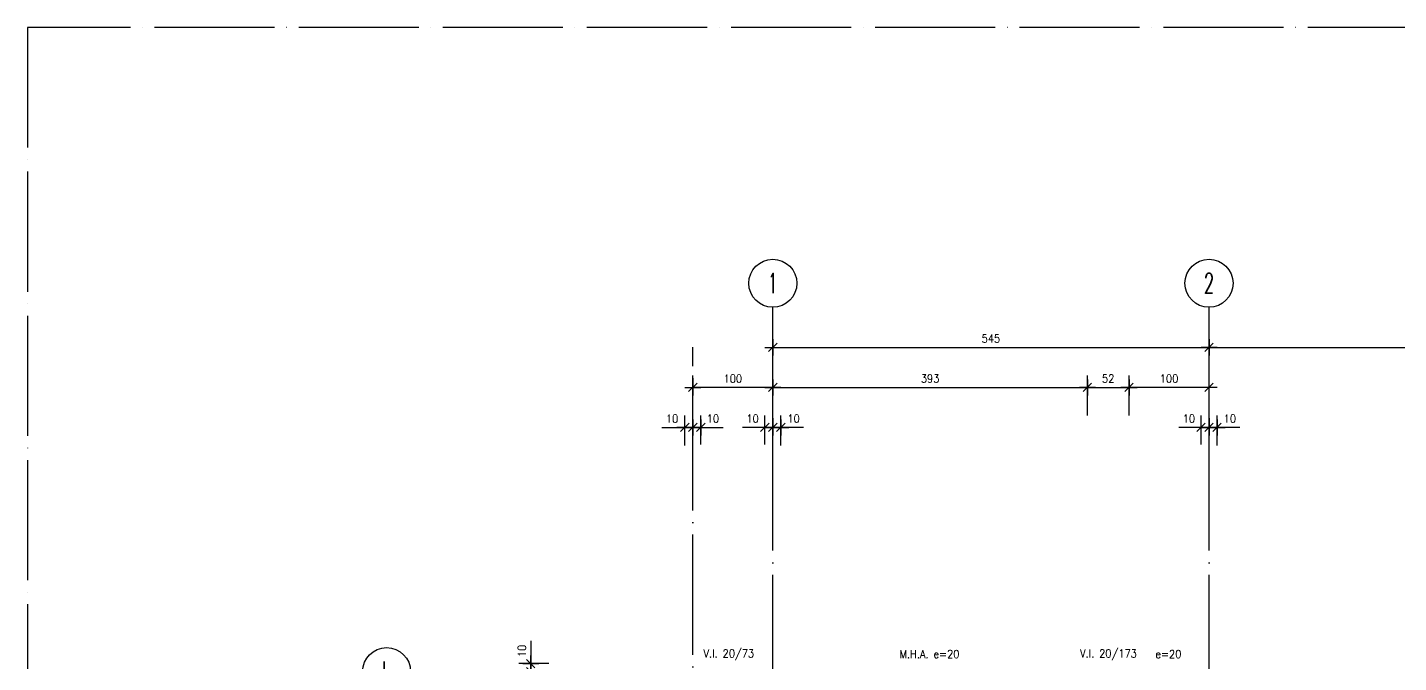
# Model space of a CAD drawing. Extents: x 2783 to 11950, y 3653 to 11429.
# Drawn here: x 2870 to 4583, y 6430 to 7223 of the extents above; entities that cross this region are included whole.
import ezdxf
from ezdxf.enums import TextEntityAlignment as Align

# ---------------------------------------------------------------- set-up
doc = ezdxf.new("R2010")
doc.units = 0
doc.header["$LTSCALE"] = 60
doc.header["$PDMODE"] = 1
doc.linetypes.add('EJES', pattern=[3, 2.5, -0.25, 0, -0.25])
doc.layers.get('0').update_dxf_attribs({"linetype": 'CONTINUOUS'})
doc.layers.get('DEFPOINTS').update_dxf_attribs({"linetype": 'CONTINUOUS'})
for name, color, linetype in [('COTAS', 3, 'CONTINUOUS'), ('EJES', 1, 'EJES'), ('TEXTOS', 2, 'CONTINUOUS'), ('TITULO', 6, 'CONTINUOUS')]:
    doc.layers.add(name, color=color, linetype=linetype)
doc.layers.add('CROP', color=8, linetype='EJES', plot=False)
doc.styles.add('COTAS', font='romans.shx', dxfattribs={"width": 0.9})
doc.styles.add('ROMANS', font='romans.shx', dxfattribs={"width": 0.9, "height": 10})
doc.dimstyles.new('50', dxfattribs={"dimtxt": 10, "dimasz": 1, "dimexe": 15, "dimexo": 0, "dimgap": 6, "dimtad": 1, "dimdec": 8, "dimdsep": 46, "dimtxsty": 'COTAS', "dimblk": '$COTA$', "dimcen": 0.09, "dimdle": 10, "dimclrd": 256, "dimclre": 256, "dimclrt": 2, "dimadec": 0, "dimazin": 0, "dimtfac": 1, "dimtdec": 8, "dimtmove": 0, "dimatfit": 2, "dimfxl": 35, "dimfxlon": 1, "dimtolj": 1, "dimarcsym": 0})

# ---------------------------------------------------------------- blocks, each defined once
blk = doc.blocks.new('*U8')
at = {"layer": 'CROP'}
blk.add_lwpolyline([(-1974.1, -572.3), (3557.7, -572.3), (3557.7, 2997.6), (-1974.1, 2997.6)], close=True, dxfattribs=at)
at = {"color": 2, "style": 'COTAS', "width": 0.9}
blk.add_attdef('ESCALA', (29.5, -27), '', height=12, dxfattribs=at)
at = {"layer": 'TITULO', "color": 7, "style": 'COTAS', "width": 0.9}
blk.add_attdef('TITULO', (25, 20), '', height=35, dxfattribs=at)
at = {"layer": 'TITULO', "color": 2, "style": 'COTAS', "width": 0.9}
blk.add_attdef('NV_LOSAS', text='', height=15, dxfattribs=at).set_placement((434.5, -56), align=Align.RIGHT)
blk.add_attdef('NIVEL', text='', height=15, dxfattribs=at).set_placement((522.8, -50), align=Align.MIDDLE)
blk.add_attdef('SIC', (602, -56), '', height=15, dxfattribs=at)
blk = doc.blocks.new('$EJE$')
at = {"color": 6}
blk.add_circle((0, 0), 30, dxfattribs=at)
at = {"color": 6, "style": 'COTAS', "width": 0.6}
blk.add_attdef('EJE', text='', height=25, dxfattribs=at).set_placement((0, 0), align=Align.MIDDLE)
blk = doc.blocks.new('$COTA$')
at = {"layer": 'COTAS'}
for p, q in [((10, 0), (-10, 0)), ((5.3, 5.3), (-5.3, -5.3)), ((0, -10), (0, 10))]:
    blk.add_line(p, q, dxfattribs=at)
blk = doc.blocks.new('*D10')
at = {"layer": 'COTAS', "lineweight": -2, "transparency": 16777216}
for p, q in [((3801.5, 6823.7), (3801.5, 6838.7)), ((4346.5, 6823.7), (4346.5, 6838.7)), ((3802.5, 6823.7), (4345.5, 6823.7))]:
    blk.add_line(p, q, dxfattribs=at)
at = {"layer": 'DEFPOINTS', "color": 0, "transparency": 16777216}
for p in [(3801.5, 6823.7), (4346.5, 6823.7), (4346.5, 6823.7)]:
    blk.add_point(p, dxfattribs=at)
at = {"layer": 'COTAS', "lineweight": -2, "transparency": 16777216, "rotation": 180}
blk.add_blockref('$COTA$', (3801.5, 6823.7), dxfattribs=at)
at = {"layer": 'COTAS', "lineweight": -2, "transparency": 16777216}
blk.add_blockref('$COTA$', (4346.5, 6823.7), dxfattribs=at)
at = {"layer": 'COTAS', "color": 2, "transparency": 16777216, "insert": (4074, 6834.7), "char_height": 10, "attachment_point": 5, "style": 'COTAS'}
blk.add_mtext('\\A1;545', dxfattribs=at)
blk = doc.blocks.new('*D12')
at = {"layer": 'COTAS', "lineweight": -2, "transparency": 16777216}
for p, q in [((4346.5, 6823.7), (4346.5, 6838.7)), ((4920.5, 6823.7), (4920.5, 6838.7)), ((4347.5, 6823.7), (4919.5, 6823.7))]:
    blk.add_line(p, q, dxfattribs=at)
at = {"layer": 'DEFPOINTS', "color": 0, "transparency": 16777216}
for p in [(4346.5, 6823.7), (4920.5, 6823.7), (4920.5, 6823.7)]:
    blk.add_point(p, dxfattribs=at)
at = {"layer": 'COTAS', "lineweight": -2, "transparency": 16777216, "rotation": 180}
blk.add_blockref('$COTA$', (4346.5, 6823.7), dxfattribs=at)
at = {"layer": 'COTAS', "lineweight": -2, "transparency": 16777216}
blk.add_blockref('$COTA$', (4920.5, 6823.7), dxfattribs=at)
at = {"layer": 'COTAS', "color": 2, "transparency": 16777216, "insert": (4633.5, 6834.7), "char_height": 10, "attachment_point": 5, "style": 'COTAS'}
blk.add_mtext('\\A1;574', dxfattribs=at)
blk = doc.blocks.new('*D60')
at = {"layer": 'COTAS', "lineweight": -2, "transparency": 16777216}
for p, q in [((3801.5, 6738.7), (3801.5, 6788.7)), ((4194.5, 6738.7), (4194.5, 6788.7)), ((3802.5, 6773.7), (4193.5, 6773.7))]:
    blk.add_line(p, q, dxfattribs=at)
at = {"layer": 'DEFPOINTS', "color": 0, "transparency": 16777216}
for p in [(4194.5, 6773.7), (3801.5, 6428.7), (4194.5, 6428.7)]:
    blk.add_point(p, dxfattribs=at)
at = {"layer": 'COTAS', "lineweight": -2, "transparency": 16777216, "rotation": 180}
blk.add_blockref('$COTA$', (3801.5, 6773.7), dxfattribs=at)
at = {"layer": 'COTAS', "lineweight": -2, "transparency": 16777216}
blk.add_blockref('$COTA$', (4194.5, 6773.7), dxfattribs=at)
at = {"layer": 'COTAS', "color": 2, "transparency": 16777216, "insert": (3998, 6784.7), "char_height": 10, "attachment_point": 5, "style": 'COTAS'}
blk.add_mtext('\\A1;393', dxfattribs=at)
blk = doc.blocks.new('*D61')
at = {"layer": 'COTAS', "lineweight": -2, "transparency": 16777216}
for p, q in [((4194.5, 6738.7), (4194.5, 6788.7)), ((4246.5, 6738.7), (4246.5, 6788.7)), ((4195.5, 6773.7), (4245.5, 6773.7))]:
    blk.add_line(p, q, dxfattribs=at)
at = {"layer": 'DEFPOINTS', "color": 0, "transparency": 16777216}
for p in [(4246.5, 6773.7), (4194.5, 6428.7), (4246.5, 6428.7)]:
    blk.add_point(p, dxfattribs=at)
at = {"layer": 'COTAS', "lineweight": -2, "transparency": 16777216, "rotation": 180}
blk.add_blockref('$COTA$', (4194.5, 6773.7), dxfattribs=at)
at = {"layer": 'COTAS', "lineweight": -2, "transparency": 16777216}
blk.add_blockref('$COTA$', (4246.5, 6773.7), dxfattribs=at)
at = {"layer": 'COTAS', "color": 2, "transparency": 16777216, "insert": (4220.5, 6784.7), "char_height": 10, "attachment_point": 5, "style": 'COTAS'}
blk.add_mtext('\\A1;52', dxfattribs=at)
blk = doc.blocks.new('*D79')
at = {"layer": 'COTAS', "lineweight": -2, "transparency": 16777216}
for p, q in [((3791.5, 6702.3), (3791.5, 6738.7)), ((3801.5, 6702.3), (3801.5, 6738.7)), ((3790.5, 6723.7), (3763.6, 6723.7)), ((3801.5, 6723.7), (3791.5, 6723.7)), ((3802.5, 6723.7), (3803.5, 6723.7))]:
    blk.add_line(p, q, dxfattribs=at)
at = {"layer": 'DEFPOINTS', "color": 0, "transparency": 16777216}
for p in [(3801.5, 6723.7), (3791.5, 6702.3), (3801.5, 6702.3)]:
    blk.add_point(p, dxfattribs=at)
at = {"layer": 'COTAS', "lineweight": -2, "transparency": 16777216}
blk.add_blockref('$COTA$', (3791.5, 6723.7), dxfattribs=at)
at = {"layer": 'COTAS', "lineweight": -2, "transparency": 16777216, "rotation": 180}
blk.add_blockref('$COTA$', (3801.5, 6723.7), dxfattribs=at)
at = {"layer": 'COTAS', "color": 2, "transparency": 16777216, "insert": (3776.2, 6734.7), "char_height": 10, "attachment_point": 5, "style": 'COTAS'}
blk.add_mtext('\\A1;10', dxfattribs=at)
blk = doc.blocks.new('*D80')
at = {"layer": 'COTAS', "lineweight": -2, "transparency": 16777216}
for p, q in [((3801.5, 6702.3), (3801.5, 6738.7)), ((3811.5, 6701.2), (3811.5, 6738.7)), ((3800.5, 6723.7), (3799.5, 6723.7)), ((3801.5, 6723.7), (3811.5, 6723.7)), ((3801.5, 6723.7), (3811.5, 6723.7)), ((3840, 6723.7), (3811.5, 6723.7)), ((3812.5, 6723.7), (3813.5, 6723.7))]:
    blk.add_line(p, q, dxfattribs=at)
at = {"layer": 'DEFPOINTS', "color": 0, "transparency": 16777216}
for p in [(3811.5, 6723.7), (3801.5, 6702.3), (3811.5, 6701.2)]:
    blk.add_point(p, dxfattribs=at)
at = {"layer": 'COTAS', "lineweight": -2, "transparency": 16777216}
blk.add_blockref('$COTA$', (3801.5, 6723.7), dxfattribs=at)
at = {"layer": 'COTAS', "lineweight": -2, "transparency": 16777216, "rotation": 180}
blk.add_blockref('$COTA$', (3811.5, 6723.7), dxfattribs=at)
at = {"layer": 'COTAS', "color": 2, "transparency": 16777216, "insert": (3827.4, 6734.7), "char_height": 10, "attachment_point": 5, "style": 'COTAS'}
blk.add_mtext('\\A1;10', dxfattribs=at)
blk = doc.blocks.new('*D86')
at = {"layer": 'COTAS', "lineweight": -2, "transparency": 16777216}
for p, q in [((3499, 6457.3), (3499, 6428.7)), ((3521.5, 6428.7), (3484, 6428.7)), ((3499, 6429.7), (3499, 6430.7)), ((3499, 6418.7), (3499, 6428.7)), ((3499, 6418.7), (3499, 6428.7)), ((3520.4, 6418.7), (3484, 6418.7)), ((3499, 6417.7), (3499, 6416.7))]:
    blk.add_line(p, q, dxfattribs=at)
at = {"layer": 'DEFPOINTS', "color": 0, "transparency": 16777216}
for p in [(3499, 6428.7), (3521.5, 6428.7), (3520.4, 6418.7)]:
    blk.add_point(p, dxfattribs=at)
at = {"layer": 'COTAS', "lineweight": -2, "transparency": 16777216}
for p, rotation in [((3499, 6428.7), 270), ((3499, 6418.7), 90)]:
    blk.add_blockref('$COTA$', p, dxfattribs=dict(at, rotation=rotation))
at = {"layer": 'COTAS', "color": 2, "transparency": 16777216, "insert": (3488, 6444.6), "char_height": 10, "attachment_point": 5, "rotation": 90, "style": 'COTAS'}
blk.add_mtext('\\A1;10', dxfattribs=at)
blk = doc.blocks.new('*D129')
at = {"layer": 'COTAS', "lineweight": -2, "transparency": 16777216}
for p, q in [((4246.5, 6738.7), (4246.5, 6788.7)), ((4346.5, 6738.7), (4346.5, 6788.7)), ((4345.5, 6773.7), (4247.5, 6773.7))]:
    blk.add_line(p, q, dxfattribs=at)
at = {"layer": 'DEFPOINTS', "color": 0, "transparency": 16777216}
for p in [(4246.5, 6773.7), (4246.5, 6428.7), (4346.5, 6428.7)]:
    blk.add_point(p, dxfattribs=at)
at = {"layer": 'COTAS', "lineweight": -2, "transparency": 16777216, "rotation": 180}
blk.add_blockref('$COTA$', (4246.5, 6773.7), dxfattribs=at)
at = {"layer": 'COTAS', "lineweight": -2, "transparency": 16777216}
blk.add_blockref('$COTA$', (4346.5, 6773.7), dxfattribs=at)
at = {"layer": 'COTAS', "color": 2, "transparency": 16777216, "insert": (4296.5, 6784.7), "char_height": 10, "attachment_point": 5, "style": 'COTAS'}
blk.add_mtext('\\A1;100', dxfattribs=at)
blk = doc.blocks.new('*D175')
at = {"layer": 'COTAS', "lineweight": -2, "transparency": 16777216}
for p, q in [((4336.5, 6702.3), (4336.5, 6738.7)), ((4346.5, 6702.3), (4346.5, 6738.7)), ((4335.5, 6723.7), (4308.6, 6723.7)), ((4346.5, 6723.7), (4336.5, 6723.7)), ((4347.5, 6723.7), (4348.5, 6723.7))]:
    blk.add_line(p, q, dxfattribs=at)
at = {"layer": 'DEFPOINTS', "color": 0, "transparency": 16777216}
for p in [(4346.5, 6723.7), (4336.5, 6702.3), (4346.5, 6702.3)]:
    blk.add_point(p, dxfattribs=at)
at = {"layer": 'COTAS', "lineweight": -2, "transparency": 16777216}
blk.add_blockref('$COTA$', (4336.5, 6723.7), dxfattribs=at)
at = {"layer": 'COTAS', "lineweight": -2, "transparency": 16777216, "rotation": 180}
blk.add_blockref('$COTA$', (4346.5, 6723.7), dxfattribs=at)
at = {"layer": 'COTAS', "color": 2, "transparency": 16777216, "insert": (4321.2, 6734.7), "char_height": 10, "attachment_point": 5, "style": 'COTAS'}
blk.add_mtext('\\A1;10', dxfattribs=at)
blk = doc.blocks.new('*D176')
at = {"layer": 'COTAS', "lineweight": -2, "transparency": 16777216}
for p, q in [((4346.5, 6702.3), (4346.5, 6738.7)), ((4356.5, 6701.2), (4356.5, 6738.7)), ((4345.5, 6723.7), (4344.5, 6723.7)), ((4346.5, 6723.7), (4356.5, 6723.7)), ((4346.5, 6723.7), (4356.5, 6723.7)), ((4385, 6723.7), (4356.5, 6723.7)), ((4357.5, 6723.7), (4358.5, 6723.7))]:
    blk.add_line(p, q, dxfattribs=at)
at = {"layer": 'DEFPOINTS', "color": 0, "transparency": 16777216}
for p in [(4356.5, 6723.7), (4346.5, 6702.3), (4356.5, 6701.2)]:
    blk.add_point(p, dxfattribs=at)
at = {"layer": 'COTAS', "lineweight": -2, "transparency": 16777216}
blk.add_blockref('$COTA$', (4346.5, 6723.7), dxfattribs=at)
at = {"layer": 'COTAS', "lineweight": -2, "transparency": 16777216, "rotation": 180}
blk.add_blockref('$COTA$', (4356.5, 6723.7), dxfattribs=at)
at = {"layer": 'COTAS', "color": 2, "transparency": 16777216, "insert": (4372.4, 6734.7), "char_height": 10, "attachment_point": 5, "style": 'COTAS'}
blk.add_mtext('\\A1;10', dxfattribs=at)
blk = doc.blocks.new('*D192')
at = {"layer": 'COTAS', "lineweight": -2, "transparency": 16777216}
for p, q in [((3701.5, 6753.1), (3701.5, 6788.7)), ((3801.5, 6753.1), (3801.5, 6788.7)), ((3800.5, 6773.7), (3702.5, 6773.7))]:
    blk.add_line(p, q, dxfattribs=at)
at = {"layer": 'DEFPOINTS', "color": 0, "transparency": 16777216}
for p in [(3701.5, 6773.7), (3701.5, 6753.1), (3801.5, 6753.1)]:
    blk.add_point(p, dxfattribs=at)
at = {"layer": 'COTAS', "lineweight": -2, "transparency": 16777216, "rotation": 180}
blk.add_blockref('$COTA$', (3701.5, 6773.7), dxfattribs=at)
at = {"layer": 'COTAS', "lineweight": -2, "transparency": 16777216}
blk.add_blockref('$COTA$', (3801.5, 6773.7), dxfattribs=at)
at = {"layer": 'COTAS', "color": 2, "transparency": 16777216, "insert": (3751.5, 6784.7), "char_height": 10, "attachment_point": 5, "style": 'COTAS'}
blk.add_mtext('\\A1;100', dxfattribs=at)
blk = doc.blocks.new('*D194')
at = {"layer": 'COTAS', "lineweight": -2, "transparency": 16777216}
for p, q in [((3701.5, 6702.3), (3701.5, 6738.7)), ((3711.5, 6702.3), (3711.5, 6738.7)), ((3700.5, 6723.7), (3699.5, 6723.7)), ((3701.5, 6723.7), (3711.5, 6723.7)), ((3712.5, 6723.7), (3739.4, 6723.7))]:
    blk.add_line(p, q, dxfattribs=at)
at = {"layer": 'DEFPOINTS', "color": 0, "transparency": 16777216}
for p in [(3701.5, 6723.7), (3701.5, 6702.3), (3711.5, 6702.3)]:
    blk.add_point(p, dxfattribs=at)
at = {"layer": 'COTAS', "lineweight": -2, "transparency": 16777216}
blk.add_blockref('$COTA$', (3701.5, 6723.7), dxfattribs=at)
at = {"layer": 'COTAS', "lineweight": -2, "transparency": 16777216, "rotation": 180}
blk.add_blockref('$COTA$', (3711.5, 6723.7), dxfattribs=at)
at = {"layer": 'COTAS', "color": 2, "transparency": 16777216, "insert": (3726.7, 6734.7), "char_height": 10, "attachment_point": 5, "style": 'COTAS'}
blk.add_mtext('\\A1;10', dxfattribs=at)
blk = doc.blocks.new('*D195')
at = {"layer": 'COTAS', "lineweight": -2, "transparency": 16777216}
for p, q in [((3691.5, 6701.2), (3691.5, 6738.7)), ((3701.5, 6702.3), (3701.5, 6738.7)), ((3662.9, 6723.7), (3691.5, 6723.7)), ((3690.5, 6723.7), (3689.5, 6723.7)), ((3701.5, 6723.7), (3691.5, 6723.7)), ((3701.5, 6723.7), (3691.5, 6723.7)), ((3702.5, 6723.7), (3703.5, 6723.7))]:
    blk.add_line(p, q, dxfattribs=at)
at = {"layer": 'DEFPOINTS', "color": 0, "transparency": 16777216}
for p in [(3691.5, 6723.7), (3691.5, 6701.2), (3701.5, 6702.3)]:
    blk.add_point(p, dxfattribs=at)
at = {"layer": 'COTAS', "lineweight": -2, "transparency": 16777216}
blk.add_blockref('$COTA$', (3691.5, 6723.7), dxfattribs=at)
at = {"layer": 'COTAS', "lineweight": -2, "transparency": 16777216, "rotation": 180}
blk.add_blockref('$COTA$', (3701.5, 6723.7), dxfattribs=at)
at = {"layer": 'COTAS', "color": 2, "transparency": 16777216, "insert": (3675.6, 6734.7), "char_height": 10, "attachment_point": 5, "style": 'COTAS'}
blk.add_mtext('\\A1;10', dxfattribs=at)

msp = doc.modelspace()

# ---------------------------------------------------------------- linework, layer by layer
at = {"layer": 'EJES'}
for points in [[(3801.45585631, 4408.70691493), (3801.45585631, 6873.70691493)], [(4346.45585631, 4408.70691493), (4346.45585631, 6873.70691493)], [(3701.45585631, 4458.70691493), (3701.45585631, 6823.70691493)]]:
    msp.add_lwpolyline(points, dxfattribs=at)

# ---------------------------------------------------------------- block references
msp.add_blockref('*U8', (4844.17858983, 4225.60696946))
for p, values in [((3801.45585631, 6903.70691493), {'EJE': '1'}), ((4346.45585631, 6903.70691493), {'EJE': '2'}), ((3318.95585631, 6418.70691493), {'EJE': 'L'})]:
    msp.add_blockref('$EJE$', p).add_auto_attribs(values)

# ---------------------------------------------------------------- texts
at = {"layer": 'TEXTOS', "style": 'ROMANS', "width": 0.9}
for s, p in [('V.I. 20/73', (3746.45585631, 6440.70691493)), ('M.H.A. e=20', (3997.20585631, 6440.70691493)), ('V.I. 20/173', (4220.83107726, 6440.70691493)), ('e=20', (4295.70585631, 6440.70691493))]:
    msp.add_text(s, height=10, dxfattribs=at).set_placement(p, align=Align.MIDDLE)

# ---------------------------------------------------------------- dimensions: what is measured, and where the dimension line sits
at = {"layer": 'COTAS'}
for base, p1, p2, picture, middle in [((4346.4558563143, 6823.7069149326), (3801.4558563143, 6823.7069149326), (4346.4558563143, 6823.7069149326), '*D10', (4073.9558563143, 6834.7069149326)), ((4920.4558563143, 6823.7069149326), (4346.4558563143, 6823.7069149326), (4920.4558563143, 6823.7069149326), '*D12', (4633.4558563143, 6834.7069149326)), ((4194.4558563143, 6773.7069149326), (3801.4558563143, 6428.7069149326), (4194.4558563143, 6428.7069149326), '*D60', (3997.9558563143, 6784.7069149326))]:
    dim = msp.add_linear_dim(base=base, p1=p1, p2=p2, dimstyle='50', dxfattribs=at)
    dim.commit()
    dim.dimension.update_dxf_attribs({"geometry": picture, "text_midpoint": middle})
dim = msp.add_linear_dim(base=(3701.4558563143, 6773.7069149326), p1=(3801.4558563143, 6753.1281111851), p2=(3701.4558563143, 6753.1281111851), angle=180, dimstyle='50', dxfattribs=at)
dim.commit()
dim.dimension.update_dxf_attribs({"geometry": '*D192', "text_midpoint": (3751.4558563143, 6784.7069149326)})
dim = msp.add_linear_dim(base=(4246.4558563143, 6773.7069149326), p1=(4194.4558563143, 6428.7069149326), p2=(4246.4558563143, 6428.7069149326), dimstyle='50', override={"dimtmove": 1}, dxfattribs=at)
dim.commit()
dim.dimension.update_dxf_attribs({"geometry": '*D61', "text_midpoint": (4220.4558563143, 6784.7069149326)})
dim = msp.add_linear_dim(base=(4246.4558563143, 6773.7069149326), p1=(4346.4558563143, 6428.7069149326), p2=(4246.4558563143, 6428.7069149326), angle=180, dimstyle='50', override={"dimtmove": 1}, dxfattribs=at)
dim.commit()
dim.dimension.update_dxf_attribs({"geometry": '*D129', "text_midpoint": (4296.4558563143, 6784.7069149326)})
for base, p1, p2, angle, picture, middle in [((3691.4558563143, 6723.7069149326), (3701.4558563143, 6702.2504163909), (3691.4558563143, 6701.1641863348), 180, '*D195', (3675.5529000888, 6723.7069149326)), ((3498.9558563143, 6428.7069149326), (3520.412354856, 6418.7069149326), (3521.4985849121, 6428.7069149326), 90, '*D86', (3498.9558563143, 6444.6098711581))]:
    dim = msp.add_linear_dim(base=base, p1=p1, p2=p2, angle=angle, dimstyle='50', override={"dimtmove": 1}, dxfattribs=at)
    dim.commit()
    dim.dimension.update_dxf_attribs({"geometry": picture, "text_midpoint": middle, "dimtype": 160})
dim = msp.add_linear_dim(base=(3701.4558563143, 6723.7069149326), p1=(3711.4558563143, 6702.2504163909), p2=(3701.4558563143, 6702.2504163909), angle=180, dimstyle='50', dxfattribs=at)
dim.commit()
dim.dimension.update_dxf_attribs({"geometry": '*D194', "text_midpoint": (3726.71859575, 6723.7069149326), "dimtype": 160})
for base, p1, p2, picture, middle in [((3801.4558563143, 6723.7069149326), (3791.4558563143, 6702.2504163909), (3801.4558563143, 6702.2504163909), '*D79', (3776.1931168787, 6723.7069149326)), ((4346.4558563143, 6723.7069149326), (4336.4558563143, 6702.2504163909), (4346.4558563143, 6702.2504163909), '*D175', (4321.1931168787, 6723.7069149326))]:
    dim = msp.add_linear_dim(base=base, p1=p1, p2=p2, dimstyle='50', dxfattribs=at)
    dim.commit()
    dim.dimension.update_dxf_attribs({"geometry": picture, "text_midpoint": middle, "dimtype": 160})
for base, p1, p2, picture, middle in [((3811.4558563143, 6723.7069149326), (3801.4558563143, 6702.2504163909), (3811.4558563143, 6701.1641863348), '*D80', (3827.3588125399, 6723.7069149326)), ((4356.4558563143, 6723.7069149326), (4346.4558563143, 6702.2504163909), (4356.4558563143, 6701.1641863348), '*D176', (4372.3588125399, 6723.7069149326))]:
    dim = msp.add_linear_dim(base=base, p1=p1, p2=p2, dimstyle='50', override={"dimtmove": 1}, dxfattribs=at)
    dim.commit()
    dim.dimension.update_dxf_attribs({"geometry": picture, "text_midpoint": middle, "dimtype": 160})

doc.saveas('drawing.dxf')
